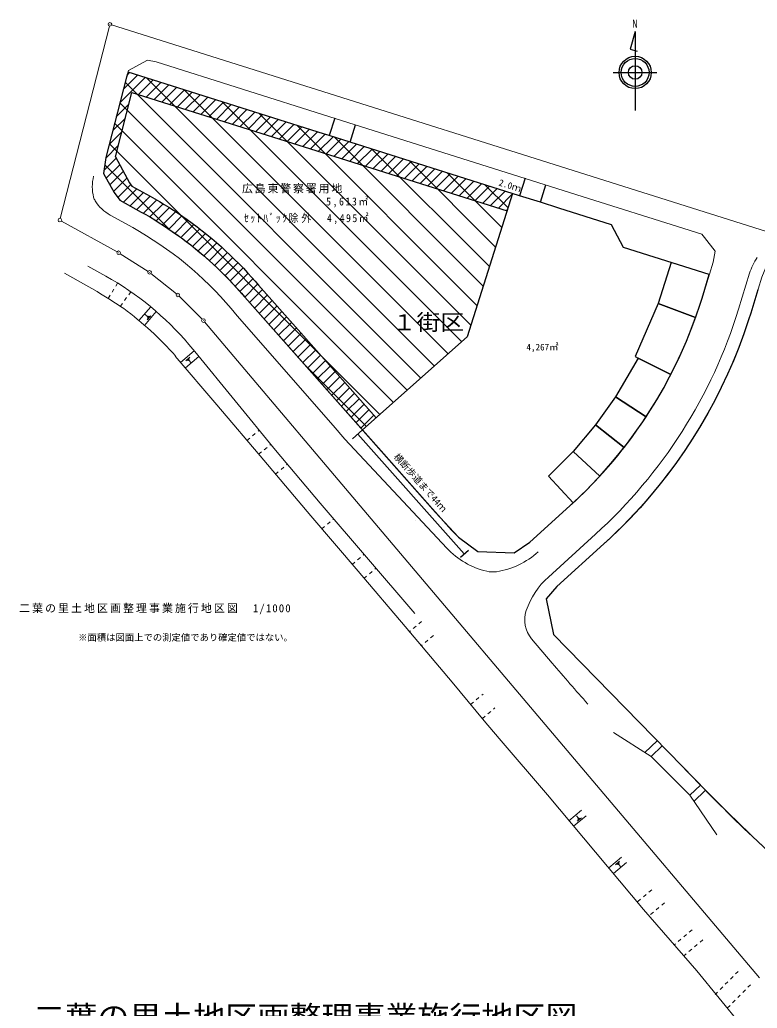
# Model space of a CAD drawing. Units: millimetres, scale not verified. Extents: x -324534 to 374455, y -269048 to 234946.
# Drawn here: x -324534 to -121806, y -36626 to 234946 of the extents above; entities that cross this region are included whole.
import ezdxf
from ezdxf.enums import TextEntityAlignment as Align

# ---------------------------------------------------------------- set-up
doc = ezdxf.new("R2010")
doc.units = ezdxf.units.MM
doc.header["$LTSCALE"] = 1000
doc.linetypes.add('USER4', pattern=[2, 1, -1])
for name, color, linetype in [('0-0', 7, 'Continuous'), ('0-1', 4, 'Continuous'), ('0-2', 3, 'Continuous'), ('1-0', 7, 'Continuous'), ('A-1_00_街区ポリゴン（画地確定計算より）', 4, 'Continuous')]:
    doc.layers.add(name, color=color, linetype=linetype)
doc.layers.add('5-E_S-BMK-ROW3(整備区境)', color=7, linetype='Continuous', lineweight=18)
doc.layers.add('8-A_D-STR-STR(主構造物外形線)', color=7, linetype='Continuous', lineweight=18)
doc.styles.add('ＭＳ ゴシック', font='')
doc.styles.get('ＭＳ ゴシック').set_extended_font_data('MS Gothic')

msp = doc.modelspace()

# ---------------------------------------------------------------- linework, layer by layer
at = {"layer": '0-0'}
for p, q in [((-295033, 219741), (-294344, 220430)), ((-297028, 212089), (-290042, 219075)), ((-296057, 215888), (-292193, 219753)), ((-291877, 214411), (-287891, 218398)), ((-289727, 213733), (-285740, 217720)), ((-287577, 213055), (-283589, 217043)), ((-285427, 212376), (-281438, 216365)), ((-283277, 211698), (-279287, 215687)), ((-281127, 211020), (-277136, 215010)), ((-278976, 210341), (-274985, 214332)), ((-276826, 209663), (-272835, 213655)), ((-274676, 208985), (-270684, 212977)), ((-272526, 208307), (-268533, 212300)), ((-297998, 208290), (-294533, 211756)), ((-270376, 207628), (-266382, 211622)), ((-268226, 206950), (-264231, 210945)), ((-266076, 206272), (-262080, 210267)), ((-263925, 205593), (-259929, 209590)), ((-298969, 204491), (-295503, 207957)), ((-261775, 204915), (-257778, 208912)), ((-259625, 204237), (-255627, 208235)), ((-257475, 203559), (-253476, 207557)), ((-255325, 202880), (-251325, 206880)), ((-299940, 200692), (-296474, 204158)), ((-253175, 202202), (-249174, 206202)), ((-251025, 201524), (-247023, 205525)), ((-248875, 200845), (-244873, 204847)), ((-246724, 200167), (-242722, 204170)), ((-244574, 199489), (-240571, 203492)), ((-242424, 198810), (-238422, 202813)), ((-240274, 198132), (-236272, 202134)), ((-238124, 197454), (-234122, 201455)), ((-300886, 196918), (-297445, 200359)), ((-235974, 196776), (-231973, 200776)), ((-233824, 196097), (-229824, 200097)), ((-231673, 195419), (-227674, 199418)), ((-229523, 194741), (-225525, 198739)), ((-301351, 193623), (-298058, 196917)), ((-227373, 194062), (-223375, 198060)), ((-225223, 193384), (-221226, 197381)), ((-223073, 192706), (-219077, 196702)), ((-220923, 192028), (-216927, 196023)), ((-300749, 191397), (-297062, 195084)), ((-299753, 189565), (-296066, 193252)), ((-218773, 191349), (-214778, 195344)), ((-216623, 190671), (-212629, 194665)), ((-214472, 189993), (-210479, 193986)), ((-212322, 189314), (-208330, 193307)), ((-298757, 187732), (-295070, 191419)), ((-294401, 190187), (-293683, 189243)), ((-210172, 188636), (-206180, 192628)), ((-208022, 187958), (-204031, 191949)), ((-205872, 187280), (-201882, 191270)), ((-203722, 186601), (-199732, 190591)), ((-297569, 186092), (-294001, 189660)), ((-296014, 184818), (-292337, 188495)), ((-294196, 183808), (-290519, 187486)), ((-201572, 185923), (-197583, 189912)), ((-199421, 185245), (-195434, 189232)), ((-197271, 184566), (-193284, 188553)), ((-195121, 183888), (-191135, 187874)), ((-292377, 182799), (-288700, 186476)), ((-290559, 181789), (-286881, 185466)), ((-288707, 186480), (-287407, 185758)), ((-286091, 184991), (-284802, 184215)), ((-192971, 183210), (-189094, 187087)), ((-288760, 180759), (-285112, 184407)), ((-286998, 179693), (-283367, 183324)), ((-285253, 178609), (-281622, 182240)), ((-283524, 183421), (-282257, 182609)), ((-190821, 182531), (-190400, 182952)), ((-283508, 177526), (-279958, 181075)), ((-281763, 176442), (-278306, 179899)), ((-281001, 181779), (-279743, 180922)), ((-278531, 180060), (-277158, 179081)), ((-280046, 175331), (-276653, 178723)), ((-278519, 174029), (-275048, 177500)), ((-275776, 178047), (-274425, 177002)), ((-276993, 172727), (-273476, 176243)), ((-275466, 171425), (-271905, 174987)), ((-273092, 175936), (-271777, 174850)), ((-273940, 170123), (-270376, 173687)), ((-272414, 168821), (-268895, 172339)), ((-270479, 173743), (-269198, 172615)), ((-267936, 171467), (-266691, 170298)), ((-270887, 167519), (-267414, 170992)), ((-269361, 166217), (-265974, 169604)), ((-265466, 169111), (-264260, 167905)), ((-268003, 164747), (-264547, 168202)), ((-266673, 163248), (-263155, 166766)), ((-263072, 166679), (-261890, 165419)), ((-265343, 161749), (-261763, 165329)), ((-264014, 160250), (-260472, 163792)), ((-260766, 164163), (-259802, 163085)), ((-262684, 158752), (-259142, 162293)), ((-261354, 157253), (-257813, 160795)), ((-258904, 162025), (-247273, 148914)), ((-260025, 155754), (-256483, 159296)), ((-258695, 154255), (-255153, 157797)), ((-257366, 152756), (-253824, 156298)), ((-256036, 151257), (-252494, 154799)), ((-254706, 149759), (-251165, 153301)), ((-253377, 148260), (-249835, 151802)), ((-252047, 146761), (-248505, 150303)), ((-250718, 145262), (-247176, 148804)), ((-249388, 143763), (-245846, 147305)), ((-248059, 142264), (-244517, 145806)), ((-246729, 140766), (-243187, 144307)), ((-245399, 139267), (-241858, 142808)), ((-244070, 137768), (-240528, 141310)), ((-242740, 136269), (-239199, 139811)), ((-241411, 134770), (-237869, 138312)), ((-240081, 133271), (-236539, 136813)), ((-238752, 131772), (-235210, 135314)), ((-237422, 130273), (-233880, 133815)), ((-236093, 128774), (-232551, 132316)), ((-234763, 127275), (-231221, 130817)), ((-233434, 125777), (-229892, 129318)), ((-232104, 124278), (-228562, 127820)), ((-230775, 122779), (-227233, 126321)), ((-230309, 122253), (-233030, 119838)), ((-231601, 121107), (-202401, 88192)), ((-203367, 87335), (-201216, 89244))]:
    msp.add_line(p, q, dxfattribs=at)
at = {"layer": '0-0', "color": 4}
for p, q in [((-298239, 197249), (-293707, 214988)), ((-293707, 214988), (-190559, 182449)), ((-298239, 197249), (-294401, 190187)), ((-293683, 189243), (-288707, 186480)), ((-287407, 185758), (-286091, 184991)), ((-284802, 184215), (-283524, 183421)), ((-282257, 182609), (-281001, 181779)), ((-279743, 180922), (-278531, 180060)), ((-277158, 179081), (-275776, 178047)), ((-274425, 177002), (-273092, 175936)), ((-271777, 174850), (-270479, 173743)), ((-269198, 172615), (-267936, 171467)), ((-266691, 170298), (-265466, 169111)), ((-264260, 167905), (-263072, 166679)), ((-261890, 165419), (-260766, 164163)), ((-259802, 163085), (-258904, 162025)), ((-247273, 148914), (-226568, 125571))]:
    msp.add_line(p, q, dxfattribs=at)
at = {"layer": '0-1', "color": 7}
for p, q in [((-155368, 231734), (-155368, 210004)), ((-161368, 220467), (-149368, 220467)), ((-189061, 187219), (-201512, 147809)), ((-230317, 122255), (-201512, 147809))]:
    msp.add_line(p, q, dxfattribs=at)
at = {"layer": '0-1'}
for p, q in [((-295571, 217790), (-214269, 136488)), ((-289668, 218957), (-210523, 139812)), ((-279345, 215706), (-206777, 143137)), ((-297010, 212157), (-218016, 133163)), ((-269023, 212454), (-203030, 146462)), ((-258700, 209203), (-200502, 151005)), ((-298449, 206525), (-221762, 129838)), ((-248378, 205951), (-198805, 156378)), ((-238052, 202697), (-197107, 161752)), ((-299888, 200893), (-225508, 126513)), ((-227716, 199431), (-195409, 167125)), ((-217379, 196166), (-193712, 172499)), ((-301145, 195079), (-283593, 177527)), ((-207042, 192900), (-192014, 177872)), ((-196706, 189635), (-190317, 183245)), ((-245924, 139858), (-229255, 123188))]:
    msp.add_line(p, q, dxfattribs=at)
at = {"layer": '0-1', "color": 7}
msp.add_lwpolyline([(-155368, 231734), (-156710, 226905), (-154809, 226300)], dxfattribs=at)
for radius in [4434, 3833, 1868]:
    msp.add_circle((-155368, 220467), radius, dxfattribs=at)
at = {"layer": '1-0'}
for p, q in [((-237963, 207912), (-239468, 203144)), ((-233746, 201337), (-232242, 206105)), ((-185641, 191383), (-187146, 186614)), ((-181427, 184807), (-179920, 189575))]:
    msp.add_line(p, q, dxfattribs=at)
at = {"layer": '5-E_S-BMK-ROW3(整備区境)'}
for p, q in [((-313388, 180379), (-299886, 233217)), ((-299286, 233551), (-85515, 166108)), ((-297786, 171161), (-313074, 179652)), ((-289281, 165827), (-296926, 170651)), ((-281468, 159652), (-288467, 165248)), ((-274385, 152646), (-280724, 158986)), ((-121209, -28260), (-273708, 151911)), ((-215771, 97246), (-215732, 97284))]:
    msp.add_line(p, q, dxfattribs=at)
at = {"layer": '5-E_S-BMK-ROW3(整備区境)', "color": 4}
msp.add_line((-215771, 97246), (-215732, 97284), dxfattribs=at)
at = {"layer": '5-E_S-BMK-ROW3(整備区境)'}
for centre, radius in [((-299762, 233702), 500), ((-299762, 233702), 25), ((-313511, 179895), 500), ((-313511, 179895), 500), ((-313511, 179895), 500), ((-313511, 179895), 25), ((-313511, 179895), 25), ((-313511, 179895), 25), ((-297349, 170918), 500), ((-297349, 170918), 25), ((-288858, 165560), 500), ((-288858, 165560), 25), ((-281077, 159340), 500), ((-281077, 159340), 25), ((-274031, 152292), 500), ((-274031, 152292), 25), ((-215771, 97246), 0.5), ((-215731, 97284), 0.5)]:
    msp.add_circle(centre, radius, dxfattribs=at)
at = {"layer": '5-E_S-BMK-ROW3(整備区境)', "color": 4}
for centre in [(-215771, 97246), (-215771, 97246), (-215731, 97284)]:
    msp.add_circle(centre, 0.5, dxfattribs=at)
at = {"layer": '8-A_D-STR-STR(主構造物外形線)'}
for p, q in [((-295213, 219193), (-300863, 197080)), ((-174872, 187981), (-239554, 208415)), ((-297028, 185381), (-291127, 182104)), ((-299640, 181255), (-293494, 177842)), ((-305854, 167263), (-300898, 164510)), ((-312275, 165299), (-303265, 160248)), ((-123906, 165303), (-126954, 155409)), ((-288516, 156100), (-291804, 152277)), ((-266403, 155598), (-264736, 153630)), ((-287000, 154795), (-290273, 150991)), ((-289456, 153450), (-290020, 153937)), ((-289537, 153357), (-289375, 153544)), ((-289519, 152522), (-288547, 153650)), ((-289462, 153158), (-289168, 153499)), ((-289441, 152897), (-288907, 153517)), ((-238404, 123514), (-264736, 153630)), ((-276565, 144001), (-280317, 140823)), ((-278039, 145741), (-276372, 143773)), ((-275296, 142456), (-278992, 139324)), ((-277805, 142265), (-278926, 141283)), ((-277935, 141904), (-278551, 141364)), ((-277951, 141642), (-278290, 141346)), ((-277904, 141436), (-278091, 141272)), ((-277998, 141354), (-277507, 140794)), ((-238404, 123514), (-235172, 119699)), ((-207155, 89792), (-235172, 119699)), ((-241944, 102166), (-215899, 71807)), ((-179232, 81847), (-166289, 93581)), ((-183816, 64877), (-178160, 58200)), ((-150943, 32500), (-161340, 39136)), ((-152676, 33606), (-149296, 36880)), ((-150943, 32500), (-147904, 35443)), ((-140338, 21889), (-150943, 32500)), ((-137446, 24690), (-140338, 21889)), ((-140338, 21889), (-132922, 10988)), ((-139214, 20193), (-136077, 23232)), ((-173581, 14891), (-170147, 17799)), ((-172288, 13364), (-168854, 16273)), ((-171044, 15638), (-171511, 16218)), ((-171272, 14736), (-170113, 15671)), ((-171140, 15560), (-170947, 15716)), ((-171128, 15091), (-170491, 15606)), ((-171102, 15352), (-170751, 15635)), ((-159093, 4883), (-162592, 1919)), ((-157760, 3392), (-161300, 393)), ((-159658, 3797), (-160778, 2815)), ((-159787, 3436), (-160404, 2896)), ((-159803, 3175), (-160142, 2878)), ((-159757, 2968), (-159943, 2804)), ((-159850, 2886), (-159359, 2326))]:
    msp.add_line(p, q, dxfattribs=at)
at = {"layer": '8-A_D-STR-STR(主構造物外形線)', "linetype": 'USER4'}
for p, q in [((-300217, 158386), (-297621, 162590)), ((-294018, 160234), (-296895, 156155)), ((-262100, 119384), (-258710, 122153)), ((-258868, 115568), (-255547, 118281)), ((-254214, 110074), (-250994, 112848)), ((-241500, 95065), (-238247, 97856)), ((-233184, 85249), (-229870, 88092)), ((-229952, 81433), (-226614, 84297)), ((-214056, 69631), (-217490, 66722)), ((-210824, 65816), (-214258, 62907)), ((-200603, 46788), (-197169, 49697)), ((-197371, 42973), (-193937, 45882)), ((-150809, -4082), (-154709, -7386)), ((-147307, -7668), (-151477, -11201)), ((-139713, -15064), (-144657, -19253)), ((-136762, -17807), (-142072, -22305)), ((-133400, -32889), (-126986, -26426)), ((-129997, -36558), (-123161, -29670))]:
    msp.add_line(p, q, dxfattribs=at)
at = {"layer": '8-A_D-STR-STR(主構造物外形線)'}
for points in [[(-239554, 208415), (-287066, 223380), (-289384, 223891), (-294628, 220975), (-295213, 219193)], [(-136989, 158500), (-133942, 168389), (-133379, 171346), (-136302, 175088), (-137072, 176075), (-174872, 187981)], [(-12273, 138261), (-22856, 140711), (-31864, 142941), (-55758, 148857), (-58250, 149509), (-60661, 150375), (-81107, 158031), (-82827, 158659), (-84506, 159222), (-97512, 163556), (-113715, 168692), (-119429, 166862), (-120561, 164272), (-123610, 154378)], [(-262683, 158749), (-210229, 99617), (-203919, 92768), (-198572, 88898), (-188580, 88490), (-184373, 91358), (-173341, 101360)], [(-281789, 142560), (-270394, 129179), (-257438, 113941), (-244518, 98675), (-231537, 83460), (-218563, 68239), (-205659, 52959), (-196855, 42366), (-192790, 37478), (-179490, 21973), (-166285, 6294), (-153047, -9502), (-138444, -26332), (-126107, -41356), (-120314, -48659)], [(-276372, 143773), (-254226, 116663), (-241944, 102166)], [(-163938, 90988), (-176881, 79254), (-179813, 75863), (-177849, 66058), (-142451, 29867)]]:
    msp.add_lwpolyline(points, dxfattribs=at)
for centre, radius, start, end in [((-293100, 189089), 11500, 165.66632, 194.62134), ((-300841, 187070), 3500, 194.62134, 211.99861), ((-294056, 191309), 11500, 211.99861, 240.95364), ((-340893, 92495), 102501, 40.26897, 60.95355), ((-340892, 92496), 97625, 40.26885, 60.95364), ((-108615, 160592), 16000, 145.53414, 162.87558), ((-340892, 92496), 82375, 40.26885, 60.95364), ((-377134, 36267), 144318, 55.7735, 59.21301), ((-259314, 196190), 128000, 312.19567, 342.87558), ((-349775, 82558), 90719, 41.43189, 53.61575), ((-259314, 196190), 138500, 312.19567, 342.87558), ((-259314, 196190), 142000, 312.19567, 342.87558), ((-191099, 104833), 22000, 223.13131, 256.71447), ((-196799, 105064), 22000, 278.63836, 312.19567), ((-194546, 90234), 7000, 256.71447, 278.63836), ((-164455, 65548), 22000, 132.19567, 161.25275), ((-177712, 70048), 8000, 161.25275, 220.2689), ((270495, 438269), 588000, 220.26891, 221.72278), ((278090, 431344), 581410, 223.67143, 226.99083)]:
    msp.add_arc(centre, radius, start, end, dxfattribs=at)
at = {"layer": 'A-1_00_街区ポリゴン（画地確定計算より）'}
for points in [[(-294763, 220562), (-295213, 219193), (-300863, 197079), (-301477, 192736), (-298612, 187464), (-297028, 185381), (-291134, 182108), (-289880, 181412), (-288640, 180689), (-287411, 179949), (-286192, 179192), (-284984, 178418), (-283787, 177627), (-282601, 176819), (-281432, 175987), (-280107, 175043), (-278804, 174068), (-277517, 173072), (-276246, 172056), (-274992, 171020), (-273754, 169964), (-272533, 168889), (-271329, 167794), (-270142, 166680), (-268974, 165548), (-267823, 164397), (-266691, 163229), (-265578, 162042), (-264493, 160829), (-263574, 159802), (-262683, 158750), (-251014, 145596), (-237739, 130630), (-224464, 115664), (-211188, 100699), (-210230, 99618), (-205879, 94720), (-203946, 92799), (-198572, 88898), (-188580, 88490)], [(-188580, 88490), (-184313, 91413), (-173341, 101360), (-172014, 102581), (-169411, 105078), (-166879, 107647), (-164421, 110287), (-162038, 112995), (-159732, 115769), (-157506, 118608), (-155360, 121507), (-153297, 124466), (-151318, 127482), (-149425, 130553), (-147619, 133675), (-145901, 136847), (-144274, 140067), (-142738, 143331), (-141295, 146637), (-139946, 149982), (-138691, 153364), (-137532, 156780), (-136989, 158500), (-135005, 164939), (-158600, 172371), (-161867, 178642), (-176375, 183211), (-181427, 184807), (-187149, 186615), (-233748, 201337), (-239470, 203144), (-241059, 203646), (-294763, 220562)], [(-189061, 187219), (-201512, 147809), (-230309, 122253)], [(-121654, 160724), (-123610, 154378), (-124199, 152465), (-125485, 148675), (-126877, 144923), (-128374, 141211), (-129975, 137544), (-131679, 133922), (-133484, 130350), (-135390, 126831), (-137393, 123366), (-139494, 119960), (-141689, 116614), (-143978, 113331), (-146359, 110113), (-148829, 106965), (-151387, 103887), (-154031, 100882), (-156759, 97953), (-159568, 95102), (-162456, 92332), (-163938, 90988), (-176881, 79254), (-179813, 75863), (-177849, 66057), (-142453, 29865), (-139095, 26378), (-135708, 22918), (-132292, 19486), (-128846, 16082), (-125372, 12707), (-121870, 9360), (-118339, 6042)]]:
    msp.add_lwpolyline(points, dxfattribs=at)
for points in [[(-145493, 168243), (-149081, 156972), (-138768, 153145), (-138687, 153363), (-137528, 156779), (-136985, 158499), (-135001, 164938)], [(-149081, 156972), (-155399, 142432), (-154507, 141981), (-145581, 137472), (-144270, 140066), (-142734, 143330), (-141291, 146636), (-139942, 149981), (-138768, 153145)], [(-154507, 141981), (-160741, 131342), (-152380, 125857), (-151314, 127481), (-149421, 130552), (-147615, 133674), (-145897, 136846), (-145581, 137472)], [(-160741, 131342), (-166284, 123613), (-158414, 117444), (-157502, 118607), (-155356, 121506), (-153293, 124465), (-152380, 125857)], [(-166284, 123613), (-172430, 116355), (-165110, 109543), (-164417, 110286), (-162034, 112994), (-159728, 115768), (-158414, 117444)], [(-172395, 102227), (-179167, 109585), (-172430, 116355), (-165110, 109543), (-166875, 107646), (-169407, 105077), (-172010, 102580)]]:
    msp.add_lwpolyline(points, close=True, dxfattribs=at)

# ---------------------------------------------------------------- texts
at = {"layer": '0-0', "color": 4, "style": 'ＭＳ ゴシック'}
for s, rotation, p in [('2.0ｍ', 342.465, (-193194, 188929)), ('横断歩道まで44ｍ', 311.577, (-222285, 114448))]:
    msp.add_text(s, height=1833, rotation=rotation, dxfattribs=at).set_placement(p, align=Align.BOTTOM_LEFT)
for s, p in [('4,267㎡', (-185239, 143538)), ('※面積は図面上での測定値であり確定値ではない。', (-308478, 63766))]:
    msp.add_text(s, height=1833, dxfattribs=at).set_placement(p, align=Align.BOTTOM_LEFT)
at = {"layer": '0-0', "char_height": 2199, "attachment_point": 7, "style": 'ＭＳ ゴシック'}
for s, insert in [('\\T1.32;\\W0.9;5,613㎡', (-240325, 183362)), ('\\T1.3;\\W0.9;ｾｯﾄﾊﾞｯｸ除外\u30004,495㎡', (-262912, 178784))]:
    msp.add_mtext(s, dxfattribs=dict(at, insert=insert))
at = {"layer": '0-1', "color": 7, "style": 'ＭＳ ゴシック'}
msp.add_text('N', height=2199, dxfattribs=at).set_placement((-156163, 232087), align=Align.BOTTOM_LEFT)
at = {"layer": '0-1', "style": 'ＭＳ ゴシック'}
msp.add_text('4,267㎡', height=1833, dxfattribs=at).set_placement((-185247, 143541), align=Align.BOTTOM_LEFT)
at = {"layer": '0-1', "color": 7, "insert": (-324705, 71634), "char_height": 2199, "attachment_point": 7, "style": 'ＭＳ ゴシック'}
msp.add_mtext('\\T1.19;二葉の里土地区画整理事業施行地区図\u30001/1000', dxfattribs=at)
at = {"layer": '0-2', "style": 'ＭＳ ゴシック', "width": 1.1}
msp.add_text('１街区', height=4399, dxfattribs=at).set_placement((-222131, 148331), align=Align.BOTTOM_LEFT)
at = {"layer": '0-2', "color": 2, "style": 'ＭＳ ゴシック', "width": 1.1}
msp.add_text('二葉の里土地区画整理事業施行地区図', height=5865, dxfattribs=at).set_placement((-320822, -43580), align=Align.BOTTOM_LEFT)
at = {"layer": '0-2', "color": 7, "insert": (-263448, 187235), "char_height": 2199, "attachment_point": 7, "style": 'ＭＳ ゴシック'}
msp.add_mtext('\\T1.17;広島東警察署用地', dxfattribs=at)

doc.saveas('drawing.dxf')
